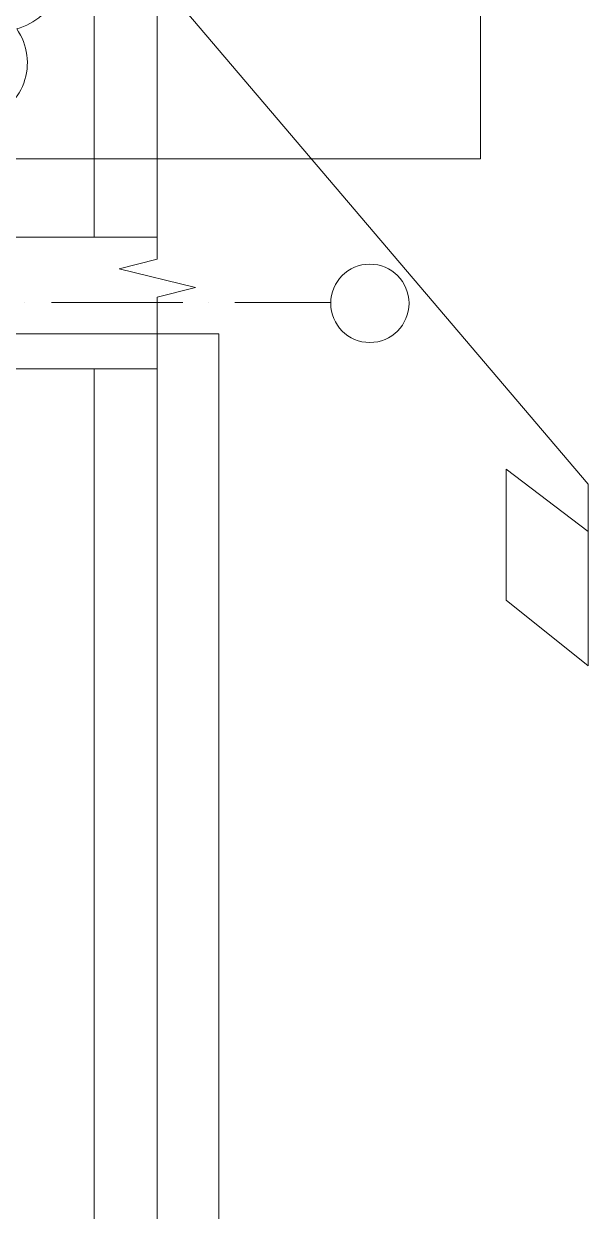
# Model space of a CAD drawing. Header units: millimetres. Extents: x -356862 to 418287, y 0 to 839748.
# Drawn here: x 25.466 to 27.16, y 8.487 to 12.05 of the extents above; entities that cross this region are included whole.
import ezdxf

# ---------------------------------------------------------------- set-up
doc = ezdxf.new("R2010")
doc.units = ezdxf.units.MM
doc.layers.add('PDF _Геометрия', color=7, linetype='Continuous', true_color=0xbababa)

msp = doc.modelspace()

# ---------------------------------------------------------------- linework, layer by layer
at = {"layer": 'PDF _Геометрия', "color": 7, "lineweight": 5}
msp.add_lwpolyline([(25.8664, 19.9383), (25.8664, 19.87), (25.8664, 11.3437), (25.7531, 11.3153), (25.9814, 11.2587), (25.8664, 11.2303), (25.8664, 2.704), (25.8664, 2.6357)], dxfattribs=at)
at = {"layer": 'PDF _Геометрия', "color": 251, "lineweight": 20, "true_color": 0x545454}
for points in [[(23.8215, 11.6453), (23.8415, 11.6453), (26.8364, 11.6453), (26.8364, 11.7186), (26.8364, 17.6051)], [(24.5981, 11.1203), (24.6181, 11.1203), (26.0514, 11.1203), (26.0514, 11.047), (26.0514, 8.0355)]]:
    msp.add_lwpolyline(points, dxfattribs=at)
at = {"layer": 'PDF _Геометрия', "color": 7, "lineweight": 9}
for points in [[(25.6781, 11.4103), (25.6781, 12.8669)], [(25.4181, 11.4103), (25.8664, 11.4103)], [(25.4698, 11.2137), (25.4698, 11.2137)], [(25.9431, 11.2137), (25.5498, 11.2137)], [(26.0214, 11.2137), (26.0214, 11.2137)], [(26.3881, 11.2137), (26.0997, 11.2137)], [(24.0015, 7.7088), (25.6781, 7.7088), (25.6781, 11.0153)], [(25.8664, 11.0153), (25.4181, 11.0153)]]:
    msp.add_lwpolyline(points, dxfattribs=at)
at = {"layer": 'PDF _Геометрия', "color": 1, "lineweight": 20}
msp.add_lwpolyline([(25.6747, 12.4136), (25.6814, 12.407), (27.1597, 10.6687), (27.1597, 10.472), (27.1597, 10.287)], dxfattribs=at)
msp.add_lwpolyline([(25.3456, 11.7616, 0.520571), (25.4452, 12.0348, 0.520571), (25.5452, 12.3081)], format="xyb", dxfattribs=at)
msp.add_lwpolyline([(27.1597, 10.1237), (27.1597, 10.527), (26.913, 10.7137), (26.913, 10.3204)], close=True, dxfattribs=at)
at = {"layer": 'PDF _Геометрия', "color": 7, "lineweight": 20}
msp.add_circle((26.5047, 11.2114), 0.1175, dxfattribs=at)

doc.saveas('drawing.dxf')
